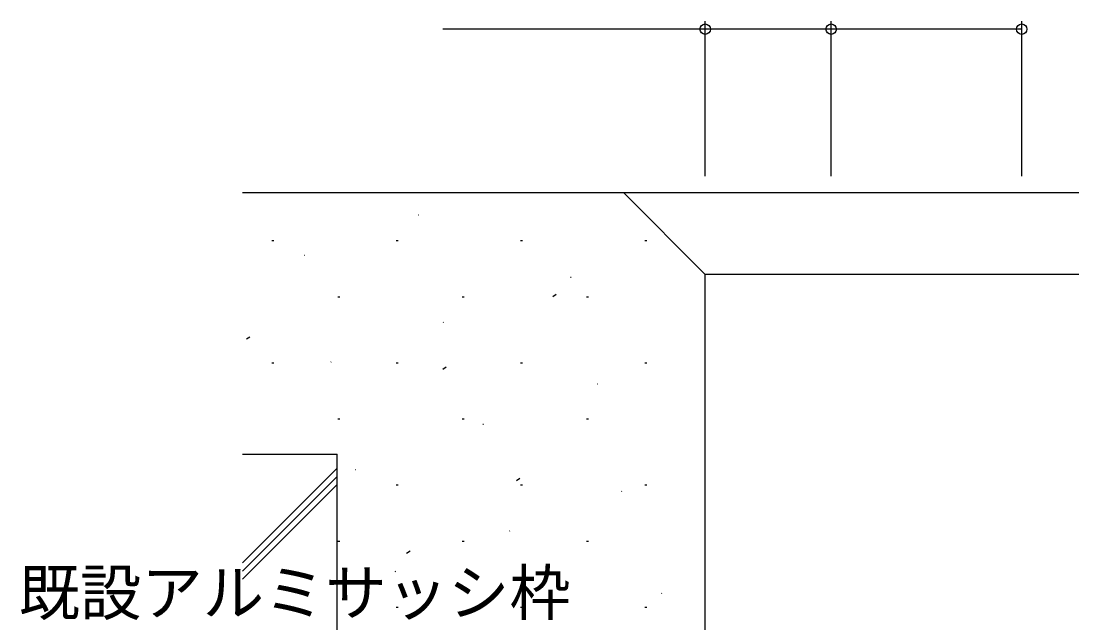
# Model space of a CAD drawing. Units: millimetres, scale not verified. Extents: x -437 to 438, y -331 to 329.
# Drawn here: x -118 to 10.6, y -92.3 to -18.7 of the extents above; entities that cross this region are included whole.
import ezdxf
from ezdxf.enums import TextEntityAlignment as Align

# ---------------------------------------------------------------- set-up
doc = ezdxf.new("R2010")
doc.units = ezdxf.units.MM
doc.header["$LTSCALE"] = 2
for name, color, linetype in [('0-7_YKK_D', 6, 'Continuous'), ('0-9_YSS_K', 3, 'Continuous'), ('0-A_YSS_KE', 3, 'Continuous')]:
    doc.layers.add(name, color=color, linetype=linetype)
doc.styles.add('ＭＳ ゴシック', font='')
doc.styles.get('ＭＳ ゴシック').set_extended_font_data('MS Gothic')

msp = doc.modelspace()

# ---------------------------------------------------------------- linework, layer by layer
at = {"layer": '0-7_YKK_D'}
for p, q in [((-34.3, -37.698), (-34.3, -18.698)), ((-18.9, -37.698), (-18.9, -18.698)), ((-18.9, -37.698), (-18.9, -18.698)), ((4.4, -37.698), (4.4, -18.698)), ((4.4, -19.698), (-18.9, -19.698))]:
    msp.add_line(p, q, dxfattribs=at)
msp.add_lwpolyline([(-18.9, -19.698), (-34.3, -19.698), (-66.376, -19.698)], dxfattribs=at)
for centre in [(-34.3, -19.698), (-18.9, -19.698), (-18.9, -19.698), (4.4, -19.698)]:
    msp.add_circle(centre, 0.637, dxfattribs=at)
at = {"layer": '0-9_YSS_K'}
for p, q in [((-44.3, -39.698), (94.9, -39.698)), ((-69.348, -42.422), (-69.3, -42.406)), ((-87.299, -45.55), (-87.049, -45.55)), ((-72.099, -45.55), (-71.849, -45.55)), ((-56.899, -45.55), (-56.649, -45.55)), ((-41.699, -45.55), (-41.449, -45.55)), ((-83.299, -47.363), (-83.252, -47.346)), ((-50.752, -50.042), (-50.705, -50.026)), ((94.9, -49.698), (-34.3, -49.698)), ((-79.224, -52.425), (-78.974, -52.425)), ((-64.024, -52.425), (-63.774, -52.425)), ((-52.942, -52.394), (-52.525, -52.118)), ((-48.824, -52.425), (-48.574, -52.425)), ((-66.353, -55.567), (-66.306, -55.55)), ((-90.402, -57.599), (-89.985, -57.323)), ((-87.299, -60.5), (-87.049, -60.5)), ((-80.069, -60.424), (-80.021, -60.407)), ((-72.099, -60.5), (-71.849, -60.5)), ((-66.389, -61.294), (-65.972, -61.018)), ((-56.899, -60.5), (-56.649, -60.5)), ((-41.699, -60.5), (-41.449, -60.5)), ((-47.522, -63.103), (-47.475, -63.086)), ((-79.224, -67.375), (-78.974, -67.375)), ((-64.024, -67.375), (-63.774, -67.375)), ((-61.473, -68.043), (-61.426, -68.027)), ((-48.824, -67.375), (-48.574, -67.375)), ((-90.88, -84.99), (-79.3, -73.41)), ((-90.88, -85.99), (-79.3, -74.41)), ((-77.074, -73.568), (-77.027, -73.551)), ((-90.88, -86.99), (-79.3, -75.41)), ((-72.099, -75.45), (-71.849, -75.45)), ((-57.365, -74.91), (-56.948, -74.634)), ((-56.899, -75.45), (-56.649, -75.45)), ((-41.699, -75.45), (-41.449, -75.45)), ((-44.528, -76.247), (-44.481, -76.231)), ((-58.243, -81.104), (-58.196, -81.088)), ((-79.224, -82.325), (-78.974, -82.325)), ((-64.024, -82.325), (-63.774, -82.325)), ((-48.824, -82.325), (-48.574, -82.325)), ((-70.811, -83.81), (-70.394, -83.534)), ((-72.194, -86.045), (-72.147, -86.028)), ((-39.648, -88.724), (-39.601, -88.708)), ((-72.099, -90.4), (-71.849, -90.4)), ((-56.899, -90.4), (-56.649, -90.4)), ((-41.699, -90.4), (-41.449, -90.4))]:
    msp.add_line(p, q, dxfattribs=at)
at = {"layer": '0-A_YSS_KE'}
for p, q in [((-90.88, -39.698), (-44.3, -39.698)), ((-34.3, -49.698), (-44.3, -39.698)), ((-90.88, -71.7), (-79.3, -71.7)), ((-79.3, -201.7), (-79.3, -71.7))]:
    msp.add_line(p, q, dxfattribs=at)
msp.add_lwpolyline([(-44.3, -122.7), (-44.3, -112.7), (-34.3, -112.7), (-34.3, -49.698)], dxfattribs=at)

# ---------------------------------------------------------------- texts
at = {"layer": '0-7_YKK_D', "style": 'ＭＳ ゴシック'}
msp.add_text('既設アルミサッシ枠', height=5.499, dxfattribs=at).set_placement((-118.247, -93.034), align=Align.BOTTOM_LEFT)

doc.saveas('drawing.dxf')
